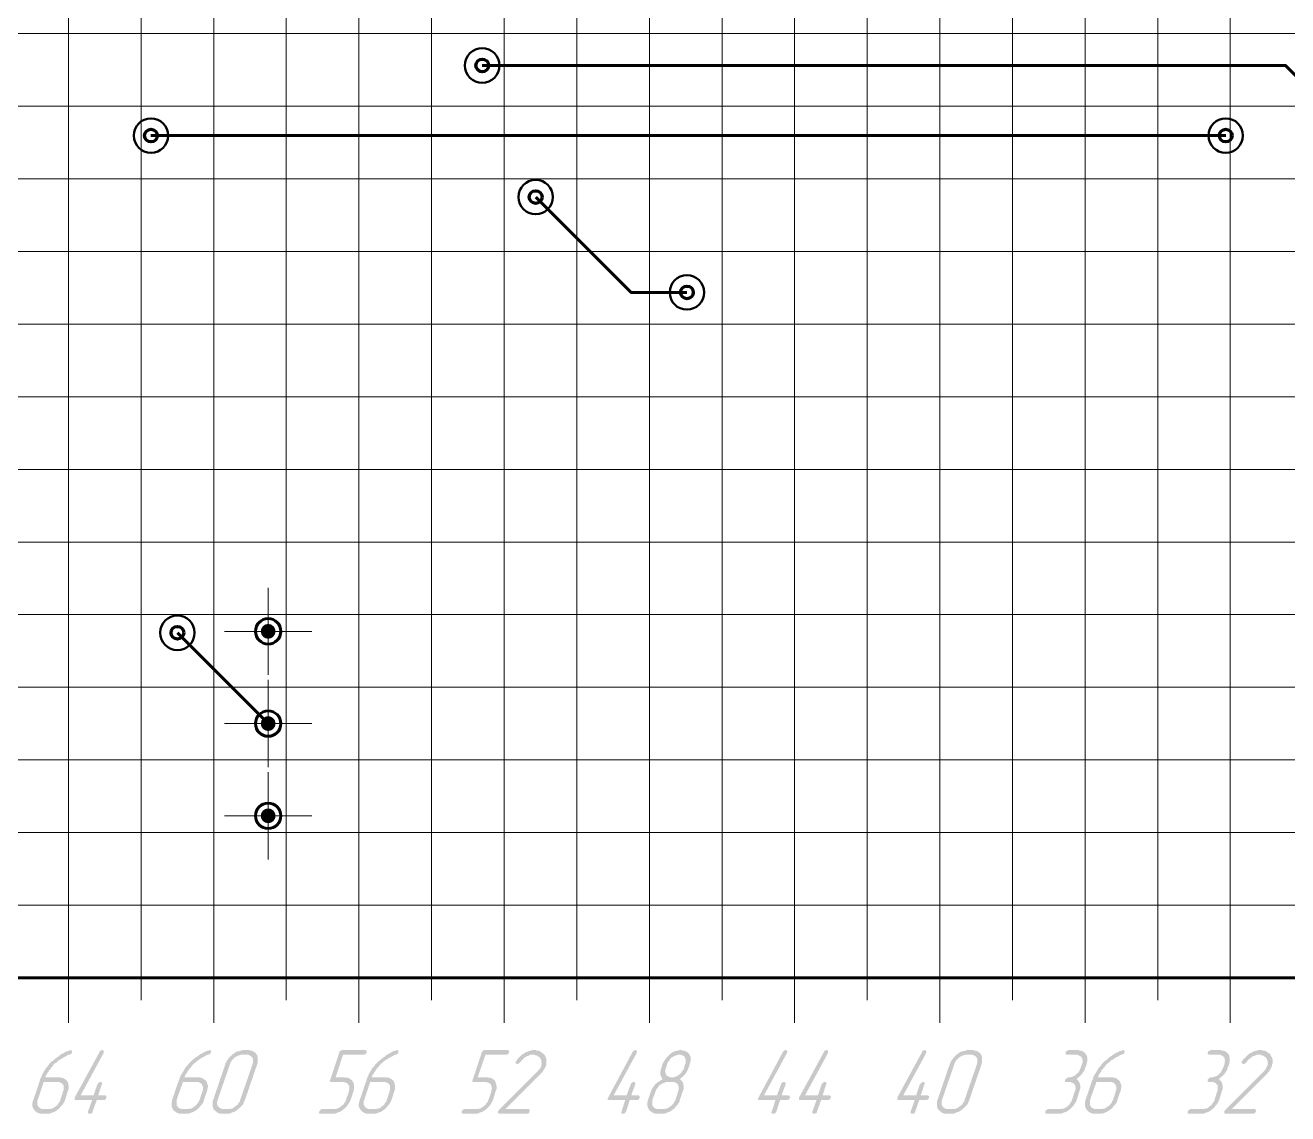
# Paper-space layout 'Layout1' of a CAD drawing. Extents: x -1 to 840, y -1 to 593.
# Drawn here: x 619 to 688.5, y 323.7 to 383.6 of the extents above; entities that cross this region are included whole.
import ezdxf

# ---------------------------------------------------------------- set-up
doc = ezdxf.new("R2010")
doc.units = 0
doc.header["$MEASUREMENT"] = 0
doc.layers.add('PDF _Геометрия', color=7, linetype='CONTINUOUS')
doc.layers.add('PDF _Сплошная заливка', color=7, linetype='CONTINUOUS')

psp = doc.layouts.get("Layout1")

# ---------------------------------------------------------------- hatches: boundary and pattern name
at = {"layer": 'PDF _Сплошная заливка', "transparency": 33554559}
for points in [[(632.369, 350.268), (632.369, 350.676), (632.213, 350.645), (632.081, 350.556), (631.992, 350.424), (631.961, 350.268)], [(632.369, 345.188), (632.369, 345.596), (632.213, 345.565), (632.081, 345.476), (631.992, 345.344), (631.961, 345.188)], [(632.369, 340.108), (632.369, 340.516), (632.213, 340.485), (632.081, 340.396), (631.992, 340.264), (631.961, 340.108)], [(623.258, 327.205), (623.284, 327.179), (623.309, 327.154), (623.309, 327.154), (623.309, 327.154), (623.309, 327.103), (623.309, 327.078), (623.309, 327.052), (622.039, 324.715), (622.75, 324.715), (622.953, 325.325), (622.979, 325.325), (622.979, 325.351), (623.004, 325.376), (623.03, 325.401), (623.03, 325.401), (623.055, 325.427), (623.106, 325.452), (623.131, 325.452), (623.131, 325.452), (623.157, 325.452), (623.182, 325.427), (623.207, 325.427), (623.207, 325.401), (623.233, 325.401), (623.233, 325.376), (623.207, 325.325), (623.004, 324.715), (623.385, 324.715), (623.411, 324.69), (623.436, 324.69), (623.461, 324.665), (623.461, 324.665), (623.461, 324.639), (623.461, 324.614), (623.461, 324.589), (623.461, 324.563), (623.436, 324.563), (623.436, 324.512), (623.411, 324.487), (623.385, 324.487), (623.36, 324.462), (623.334, 324.462), (623.284, 324.462), (622.928, 324.462), (622.699, 323.827), (622.699, 323.801), (622.699, 323.801), (622.674, 323.75), (622.649, 323.725), (622.623, 323.725), (622.598, 323.725), (622.572, 323.7), (622.521, 323.7), (622.521, 323.7), (622.521, 323.7), (622.496, 323.7), (622.471, 323.725), (622.445, 323.725), (622.445, 323.75), (622.445, 323.776), (622.445, 323.801), (622.445, 323.827), (622.674, 324.462), (621.785, 324.462), (621.759, 324.462), (621.734, 324.462), (621.708, 324.487), (621.708, 324.487), (621.708, 324.512), (621.708, 324.538), (621.708, 324.563), (621.708, 324.589), (623.08, 327.103), (623.08, 327.103), (623.08, 327.129), (623.106, 327.154), (623.131, 327.179), (623.233, 327.205), (623.233, 327.205)], [(637.739, 327.205), (637.764, 327.179), (637.79, 327.154), (637.79, 327.154), (637.79, 327.129), (637.79, 327.103), (637.79, 327.078), (637.79, 327.078), (637.79, 327.052), (637.764, 327.027), (637.739, 326.976), (637.713, 326.976), (637.688, 326.976), (637.663, 326.951), (637.637, 326.951), (636.494, 326.951), (636.088, 325.706), (636.596, 325.706), (636.621, 325.681), (636.672, 325.681), (636.748, 325.681), (636.824, 325.655), (636.901, 325.604), (636.977, 325.554), (637.028, 325.478), (637.028, 325.452), (637.053, 325.427), (637.078, 325.401), (637.078, 325.325), (637.104, 325.249), (637.104, 325.147), (637.104, 325.046), (637.078, 324.995), (637.078, 324.944), (636.901, 324.436), (636.901, 324.436), (636.901, 324.436), (636.901, 324.411), (636.875, 324.385), (636.85, 324.334), (636.799, 324.258), (636.748, 324.182), (636.697, 324.106), (636.596, 324.004), (636.494, 323.928), (636.494, 323.928), (636.494, 323.903), (636.469, 323.903), (636.443, 323.877), (636.418, 323.877), (636.392, 323.852), (636.316, 323.801), (636.215, 323.776), (636.113, 323.725), (636.011, 323.7), (635.91, 323.7), (635.249, 323.7), (635.224, 323.7), (635.198, 323.725), (635.198, 323.725), (635.173, 323.725), (635.173, 323.75), (635.173, 323.801), (635.198, 323.827), (635.198, 323.827), (635.198, 323.852), (635.224, 323.877), (635.249, 323.903), (635.249, 323.903), (635.275, 323.928), (635.325, 323.953), (635.351, 323.953), (636.011, 323.953), (636.062, 323.953), (636.113, 323.979), (636.164, 323.979), (636.24, 324.004), (636.316, 324.055), (636.392, 324.106), (636.392, 324.106), (636.418, 324.131), (636.443, 324.157), (636.494, 324.182), (636.545, 324.258), (636.57, 324.309), (636.621, 324.36), (636.647, 324.436), (636.824, 324.944), (636.824, 324.944), (636.824, 324.97), (636.824, 325.02), (636.85, 325.071), (636.85, 325.122), (636.85, 325.173), (636.824, 325.249), (636.799, 325.3), (636.773, 325.3), (636.773, 325.325), (636.748, 325.351), (636.723, 325.376), (636.672, 325.401), (636.621, 325.427), (636.57, 325.427), (636.494, 325.452), (635.834, 325.452), (635.834, 325.452), (635.808, 325.452), (635.783, 325.478), (635.783, 325.503), (635.757, 325.528), (635.783, 325.554), (636.291, 327.078), (636.291, 327.078), (636.291, 327.103), (636.316, 327.129), (636.316, 327.129), (636.342, 327.154), (636.392, 327.179), (636.418, 327.205), (636.469, 327.205), (637.713, 327.205)], [(645.589, 327.205), (645.614, 327.179), (645.64, 327.154), (645.64, 327.154), (645.64, 327.129), (645.64, 327.103), (645.64, 327.078), (645.64, 327.078), (645.614, 327.052), (645.614, 327.027), (645.589, 326.976), (645.564, 326.976), (645.538, 326.976), (645.513, 326.951), (645.462, 326.951), (644.344, 326.951), (643.912, 325.706), (644.446, 325.706), (644.471, 325.681), (644.522, 325.681), (644.598, 325.681), (644.674, 325.655), (644.751, 325.604), (644.827, 325.554), (644.878, 325.478), (644.878, 325.452), (644.903, 325.427), (644.903, 325.401), (644.928, 325.325), (644.954, 325.249), (644.954, 325.147), (644.954, 325.046), (644.928, 324.995), (644.903, 324.944), (644.751, 324.436), (644.751, 324.436), (644.751, 324.436), (644.725, 324.411), (644.725, 324.385), (644.7, 324.334), (644.649, 324.258), (644.598, 324.182), (644.547, 324.106), (644.446, 324.004), (644.344, 323.928), (644.344, 323.928), (644.344, 323.903), (644.319, 323.903), (644.293, 323.877), (644.268, 323.877), (644.243, 323.852), (644.166, 323.801), (644.065, 323.776), (643.963, 323.725), (643.861, 323.7), (643.734, 323.7), (643.099, 323.7), (643.074, 323.7), (643.049, 323.725), (643.023, 323.725), (643.023, 323.725), (643.023, 323.75), (643.023, 323.801), (643.023, 323.827), (643.023, 323.827), (643.049, 323.852), (643.074, 323.877), (643.099, 323.903), (643.099, 323.903), (643.125, 323.928), (643.15, 323.953), (643.201, 323.953), (643.861, 323.953), (643.912, 323.953), (643.963, 323.979), (644.014, 323.979), (644.09, 324.004), (644.166, 324.055), (644.243, 324.106), (644.243, 324.106), (644.268, 324.131), (644.293, 324.157), (644.344, 324.182), (644.37, 324.258), (644.42, 324.309), (644.471, 324.36), (644.497, 324.436), (644.674, 324.944), (644.674, 324.944), (644.674, 324.97), (644.674, 325.02), (644.7, 325.071), (644.7, 325.122), (644.674, 325.173), (644.674, 325.249), (644.649, 325.3), (644.624, 325.3), (644.624, 325.325), (644.598, 325.351), (644.573, 325.376), (644.522, 325.401), (644.471, 325.427), (644.42, 325.427), (644.344, 325.452), (643.684, 325.452), (643.658, 325.452), (643.658, 325.452), (643.633, 325.478), (643.607, 325.503), (643.607, 325.528), (643.633, 325.554), (644.141, 327.078), (644.141, 327.078), (644.141, 327.103), (644.166, 327.129), (644.166, 327.129), (644.192, 327.154), (644.217, 327.179), (644.268, 327.205), (644.319, 327.205), (645.564, 327.205)], [(647.088, 327.205), (647.113, 327.205), (647.139, 327.179), (647.215, 327.179), (647.317, 327.154), (647.393, 327.103), (647.494, 327.027), (647.545, 327.002), (647.571, 326.951), (647.571, 326.951), (647.596, 326.951), (647.596, 326.925), (647.621, 326.9), (647.647, 326.849), (647.672, 326.773), (647.698, 326.697), (647.698, 326.595), (647.698, 326.519), (647.698, 326.468), (647.698, 326.417), (647.672, 326.341), (647.672, 326.341), (647.672, 326.316), (647.647, 326.29), (647.647, 326.265), (647.621, 326.24), (647.596, 326.189), (647.545, 326.087), (647.545, 326.087), (647.52, 326.087), (647.52, 326.062), (647.494, 326.011), (647.469, 325.985), (647.418, 325.935), (647.367, 325.884), (647.317, 325.833), (645.436, 323.953), (646.707, 323.953), (646.732, 323.953), (646.758, 323.928), (646.783, 323.903), (646.783, 323.903), (646.783, 323.877), (646.783, 323.852), (646.783, 323.827), (646.783, 323.827), (646.758, 323.801), (646.758, 323.776), (646.732, 323.725), (646.707, 323.725), (646.681, 323.725), (646.656, 323.7), (646.605, 323.7), (645.106, 323.7), (645.106, 323.7), (645.055, 323.725), (645.055, 323.725), (645.03, 323.75), (645.03, 323.776), (645.03, 323.801), (645.03, 323.827), (645.055, 323.827), (645.055, 323.852), (645.081, 323.903), (647.164, 325.985), (647.24, 326.062), (647.317, 326.163), (647.317, 326.163), (647.317, 326.163), (647.342, 326.189), (647.342, 326.214), (647.393, 326.265), (647.418, 326.341), (647.418, 326.341), (647.418, 326.341), (647.418, 326.392), (647.418, 326.443), (647.444, 326.493), (647.418, 326.544), (647.418, 326.621), (647.393, 326.697), (647.367, 326.748), (647.342, 326.773), (647.342, 326.773), (647.342, 326.798), (647.317, 326.798), (647.317, 326.824), (647.24, 326.849), (647.189, 326.9), (647.164, 326.9), (647.164, 326.9), (647.139, 326.925), (647.113, 326.925), (647.088, 326.925), (647.037, 326.951), (646.935, 326.951), (646.91, 326.951), (646.885, 326.951), (646.834, 326.951), (646.783, 326.925), (646.732, 326.9), (646.656, 326.874), (646.58, 326.849), (646.58, 326.849), (646.554, 326.824), (646.529, 326.798), (646.478, 326.773), (646.427, 326.722), (646.376, 326.671), (646.3, 326.595), (646.249, 326.519), (646.224, 326.519), (646.224, 326.493), (646.199, 326.493), (646.173, 326.468), (646.173, 326.468), (646.148, 326.443), (646.122, 326.443), (646.097, 326.443), (646.097, 326.443), (646.072, 326.443), (646.046, 326.468), (646.021, 326.468), (646.021, 326.468), (645.995, 326.493), (645.995, 326.519), (646.021, 326.57), (646.046, 326.621), (646.046, 326.621), (646.046, 326.621), (646.046, 326.646), (646.072, 326.646), (646.122, 326.722), (646.173, 326.773), (646.249, 326.849), (646.326, 326.925), (646.427, 327.002), (646.529, 327.052), (646.529, 327.052), (646.529, 327.078), (646.554, 327.078), (646.605, 327.103), (646.681, 327.129), (646.758, 327.154), (646.834, 327.179), (646.935, 327.205), (647.012, 327.205), (647.062, 327.205)], [(652.626, 327.205), (652.651, 327.179), (652.677, 327.154), (652.677, 327.154), (652.677, 327.154), (652.702, 327.103), (652.677, 327.078), (652.677, 327.052), (651.407, 324.715), (652.118, 324.715), (652.347, 325.325), (652.347, 325.325), (652.347, 325.351), (652.372, 325.376), (652.397, 325.401), (652.423, 325.401), (652.448, 325.427), (652.474, 325.452), (652.499, 325.452), (652.524, 325.452), (652.524, 325.452), (652.55, 325.427), (652.575, 325.427), (652.601, 325.401), (652.601, 325.401), (652.601, 325.376), (652.601, 325.325), (652.372, 324.715), (652.778, 324.715), (652.778, 324.69), (652.804, 324.69), (652.829, 324.665), (652.829, 324.665), (652.829, 324.639), (652.855, 324.614), (652.829, 324.589), (652.829, 324.563), (652.829, 324.563), (652.804, 324.512), (652.778, 324.487), (652.778, 324.487), (652.753, 324.462), (652.702, 324.462), (652.677, 324.462), (652.296, 324.462), (652.093, 323.827), (652.067, 323.801), (652.067, 323.801), (652.042, 323.75), (652.016, 323.725), (652.016, 323.725), (651.991, 323.725), (651.966, 323.7), (651.915, 323.7), (651.915, 323.7), (651.889, 323.7), (651.864, 323.7), (651.839, 323.725), (651.839, 323.725), (651.839, 323.75), (651.813, 323.776), (651.839, 323.801), (651.839, 323.827), (652.042, 324.462), (651.153, 324.462), (651.127, 324.462), (651.102, 324.462), (651.076, 324.487), (651.076, 324.487), (651.076, 324.512), (651.076, 324.538), (651.076, 324.563), (651.102, 324.589), (652.448, 327.103), (652.448, 327.103), (652.474, 327.129), (652.499, 327.154), (652.524, 327.179), (652.601, 327.205)], [(660.908, 327.205), (660.933, 327.179), (660.959, 327.154), (660.959, 327.154), (660.959, 327.154), (660.984, 327.103), (660.959, 327.078), (660.959, 327.052), (659.689, 324.715), (660.4, 324.715), (660.629, 325.325), (660.629, 325.325), (660.629, 325.351), (660.654, 325.376), (660.679, 325.401), (660.705, 325.401), (660.705, 325.427), (660.756, 325.452), (660.781, 325.452), (660.806, 325.452), (660.806, 325.452), (660.832, 325.427), (660.857, 325.427), (660.857, 325.401), (660.883, 325.401), (660.883, 325.376), (660.883, 325.325), (660.654, 324.715), (661.035, 324.715), (661.06, 324.69), (661.086, 324.69), (661.111, 324.665), (661.111, 324.665), (661.111, 324.639), (661.137, 324.614), (661.111, 324.589), (661.111, 324.563), (661.111, 324.563), (661.086, 324.512), (661.06, 324.487), (661.035, 324.487), (661.035, 324.462), (660.984, 324.462), (660.959, 324.462), (660.578, 324.462), (660.375, 323.827), (660.349, 323.801), (660.349, 323.801), (660.324, 323.75), (660.298, 323.725), (660.273, 323.725), (660.273, 323.725), (660.222, 323.7), (660.197, 323.7), (660.197, 323.7), (660.171, 323.7), (660.146, 323.7), (660.12, 323.725), (660.12, 323.725), (660.095, 323.75), (660.095, 323.776), (660.095, 323.801), (660.12, 323.827), (660.324, 324.462), (659.435, 324.462), (659.409, 324.462), (659.384, 324.462), (659.358, 324.487), (659.358, 324.487), (659.358, 324.512), (659.358, 324.538), (659.358, 324.563), (659.384, 324.589), (660.73, 327.103), (660.73, 327.103), (660.756, 327.129), (660.781, 327.154), (660.806, 327.179), (660.883, 327.205), (660.883, 327.205)], [(663.169, 327.205), (663.194, 327.179), (663.22, 327.154), (663.22, 327.154), (663.22, 327.154), (663.22, 327.103), (663.22, 327.078), (663.22, 327.052), (661.95, 324.715), (662.661, 324.715), (662.864, 325.325), (662.89, 325.325), (662.89, 325.351), (662.915, 325.376), (662.94, 325.401), (662.94, 325.401), (662.966, 325.427), (663.017, 325.452), (663.042, 325.452), (663.042, 325.452), (663.067, 325.452), (663.093, 325.427), (663.118, 325.427), (663.118, 325.401), (663.144, 325.401), (663.144, 325.376), (663.118, 325.325), (662.915, 324.715), (663.296, 324.715), (663.321, 324.69), (663.347, 324.69), (663.372, 324.665), (663.372, 324.665), (663.372, 324.639), (663.372, 324.614), (663.372, 324.589), (663.372, 324.563), (663.347, 324.563), (663.347, 324.512), (663.321, 324.487), (663.296, 324.487), (663.271, 324.462), (663.245, 324.462), (663.194, 324.462), (662.839, 324.462), (662.61, 323.827), (662.61, 323.801), (662.61, 323.801), (662.585, 323.75), (662.559, 323.725), (662.534, 323.725), (662.509, 323.725), (662.483, 323.7), (662.432, 323.7), (662.432, 323.7), (662.432, 323.7), (662.407, 323.7), (662.381, 323.725), (662.356, 323.725), (662.356, 323.75), (662.356, 323.776), (662.356, 323.801), (662.356, 323.827), (662.585, 324.462), (661.696, 324.462), (661.67, 324.462), (661.645, 324.462), (661.619, 324.487), (661.619, 324.487), (661.619, 324.512), (661.619, 324.538), (661.619, 324.563), (661.619, 324.589), (662.991, 327.103), (662.991, 327.103), (662.991, 327.129), (663.017, 327.154), (663.042, 327.179), (663.144, 327.205), (663.144, 327.205)], [(668.58, 327.205), (668.606, 327.179), (668.631, 327.154), (668.631, 327.154), (668.631, 327.154), (668.631, 327.103), (668.631, 327.078), (668.631, 327.052), (667.361, 324.715), (668.072, 324.715), (668.275, 325.325), (668.301, 325.325), (668.301, 325.351), (668.326, 325.376), (668.352, 325.401), (668.352, 325.401), (668.377, 325.427), (668.428, 325.452), (668.453, 325.452), (668.453, 325.452), (668.479, 325.452), (668.504, 325.427), (668.529, 325.427), (668.529, 325.401), (668.555, 325.401), (668.555, 325.376), (668.529, 325.325), (668.326, 324.715), (668.707, 324.715), (668.733, 324.69), (668.758, 324.69), (668.783, 324.665), (668.783, 324.665), (668.783, 324.639), (668.783, 324.614), (668.783, 324.589), (668.783, 324.563), (668.758, 324.563), (668.758, 324.512), (668.733, 324.487), (668.707, 324.487), (668.682, 324.462), (668.656, 324.462), (668.606, 324.462), (668.25, 324.462), (668.021, 323.827), (668.021, 323.801), (668.021, 323.801), (667.996, 323.75), (667.97, 323.725), (667.945, 323.725), (667.92, 323.725), (667.894, 323.7), (667.869, 323.7), (667.843, 323.7), (667.843, 323.7), (667.818, 323.7), (667.793, 323.725), (667.767, 323.725), (667.767, 323.75), (667.767, 323.776), (667.767, 323.801), (667.767, 323.827), (667.996, 324.462), (667.107, 324.462), (667.081, 324.462), (667.056, 324.462), (667.031, 324.487), (667.031, 324.487), (667.031, 324.512), (667.031, 324.538), (667.031, 324.563), (667.031, 324.589), (668.402, 327.103), (668.402, 327.103), (668.402, 327.129), (668.428, 327.154), (668.453, 327.179), (668.555, 327.205), (668.555, 327.205)], [(677.015, 327.205), (677.065, 327.179), (677.142, 327.179), (677.218, 327.154), (677.294, 327.103), (677.37, 327.052), (677.421, 326.976), (677.421, 326.976), (677.446, 326.951), (677.472, 326.9), (677.497, 326.824), (677.497, 326.748), (677.497, 326.671), (677.497, 326.57), (677.472, 326.493), (677.472, 326.443), (677.37, 326.189), (677.345, 326.112), (677.345, 326.062), (677.294, 326.011), (677.294, 326.011), (677.294, 326.011), (677.269, 325.985), (677.243, 325.935), (677.192, 325.884), (677.192, 325.859), (677.167, 325.859), (677.142, 325.833), (677.116, 325.782), (677.065, 325.757), (677.015, 325.706), (676.964, 325.655), (676.888, 325.604), (676.913, 325.604), (676.913, 325.604), (676.938, 325.579), (676.964, 325.554), (677.015, 325.503), (677.04, 325.452), (677.065, 325.401), (677.091, 325.351), (677.091, 325.325), (677.091, 325.3), (677.116, 325.274), (677.116, 325.223), (677.116, 325.173), (677.116, 325.097), (677.091, 325.02), (677.065, 324.944), (676.913, 324.436), (676.913, 324.436), (676.913, 324.436), (676.888, 324.411), (676.888, 324.385), (676.862, 324.334), (676.811, 324.258), (676.761, 324.182), (676.71, 324.106), (676.608, 324.004), (676.507, 323.928), (676.507, 323.928), (676.507, 323.903), (676.481, 323.903), (676.456, 323.877), (676.43, 323.877), (676.405, 323.852), (676.329, 323.801), (676.227, 323.776), (676.125, 323.725), (676.024, 323.7), (675.897, 323.7), (675.262, 323.7), (675.236, 323.7), (675.211, 323.725), (675.185, 323.725), (675.185, 323.725), (675.185, 323.75), (675.185, 323.801), (675.185, 323.827), (675.185, 323.827), (675.211, 323.852), (675.211, 323.877), (675.236, 323.903), (675.262, 323.903), (675.287, 323.928), (675.312, 323.953), (675.363, 323.953), (676.024, 323.953), (676.075, 323.953), (676.125, 323.979), (676.176, 323.979), (676.252, 324.004), (676.329, 324.055), (676.405, 324.106), (676.405, 324.106), (676.43, 324.131), (676.456, 324.157), (676.507, 324.182), (676.532, 324.258), (676.583, 324.309), (676.633, 324.385), (676.659, 324.462), (676.811, 324.944), (676.837, 324.97), (676.837, 324.995), (676.837, 325.02), (676.862, 325.071), (676.862, 325.122), (676.837, 325.198), (676.837, 325.249), (676.811, 325.3), (676.786, 325.3), (676.786, 325.325), (676.761, 325.351), (676.735, 325.376), (676.684, 325.401), (676.633, 325.427), (676.557, 325.452), (676.481, 325.452), (676.354, 325.452), (676.329, 325.452), (676.303, 325.452), (676.278, 325.478), (676.278, 325.478), (676.278, 325.503), (676.278, 325.528), (676.278, 325.579), (676.278, 325.579), (676.303, 325.604), (676.329, 325.604), (676.354, 325.655), (676.354, 325.655), (676.38, 325.681), (676.405, 325.681), (676.456, 325.706), (676.481, 325.706), (676.532, 325.706), (676.583, 325.706), (676.633, 325.732), (676.71, 325.757), (676.786, 325.782), (676.862, 325.833), (676.862, 325.859), (676.888, 325.859), (676.913, 325.909), (676.964, 325.935), (677.015, 325.985), (677.065, 326.062), (677.091, 326.138), (677.116, 326.189), (677.218, 326.443), (677.218, 326.468), (677.218, 326.493), (677.218, 326.519), (677.243, 326.57), (677.243, 326.621), (677.218, 326.697), (677.218, 326.748), (677.192, 326.798), (677.192, 326.798), (677.167, 326.824), (677.142, 326.849), (677.116, 326.874), (677.065, 326.9), (677.015, 326.925), (676.964, 326.951), (676.888, 326.951), (676.38, 326.951), (676.354, 326.951), (676.329, 326.976), (676.303, 326.976), (676.303, 326.976), (676.303, 327.002), (676.303, 327.027), (676.303, 327.078), (676.303, 327.078), (676.303, 327.103), (676.329, 327.129), (676.354, 327.154), (676.38, 327.154), (676.38, 327.179), (676.43, 327.179), (676.456, 327.205), (676.989, 327.205)], [(684.865, 327.205), (684.915, 327.179), (684.992, 327.179), (685.068, 327.154), (685.144, 327.103), (685.22, 327.052), (685.271, 326.976), (685.271, 326.976), (685.297, 326.951), (685.322, 326.9), (685.322, 326.824), (685.347, 326.748), (685.347, 326.671), (685.347, 326.57), (685.322, 326.493), (685.322, 326.443), (685.22, 326.189), (685.195, 326.112), (685.17, 326.062), (685.144, 326.011), (685.144, 326.011), (685.144, 326.011), (685.119, 325.985), (685.093, 325.935), (685.043, 325.884), (685.043, 325.859), (685.017, 325.859), (684.992, 325.833), (684.966, 325.782), (684.915, 325.757), (684.865, 325.706), (684.814, 325.655), (684.738, 325.604), (684.738, 325.604), (684.763, 325.604), (684.788, 325.579), (684.814, 325.554), (684.865, 325.503), (684.89, 325.452), (684.915, 325.401), (684.941, 325.351), (684.941, 325.325), (684.941, 325.3), (684.966, 325.274), (684.966, 325.223), (684.966, 325.173), (684.966, 325.097), (684.941, 325.02), (684.915, 324.944), (684.763, 324.436), (684.763, 324.436), (684.738, 324.436), (684.738, 324.411), (684.738, 324.385), (684.712, 324.334), (684.661, 324.258), (684.611, 324.182), (684.534, 324.106), (684.458, 324.004), (684.357, 323.928), (684.357, 323.928), (684.357, 323.903), (684.331, 323.903), (684.306, 323.877), (684.28, 323.877), (684.255, 323.852), (684.179, 323.801), (684.077, 323.776), (683.975, 323.725), (683.874, 323.7), (683.747, 323.7), (683.112, 323.7), (683.086, 323.7), (683.061, 323.725), (683.036, 323.725), (683.036, 323.725), (683.036, 323.75), (683.036, 323.801), (683.036, 323.827), (683.036, 323.827), (683.061, 323.852), (683.061, 323.877), (683.086, 323.903), (683.112, 323.903), (683.137, 323.928), (683.163, 323.953), (683.213, 323.953), (683.874, 323.953), (683.925, 323.953), (683.975, 323.979), (684.026, 323.979), (684.103, 324.004), (684.179, 324.055), (684.23, 324.106), (684.255, 324.106), (684.28, 324.131), (684.306, 324.157), (684.357, 324.182), (684.382, 324.258), (684.433, 324.309), (684.484, 324.385), (684.509, 324.462), (684.661, 324.944), (684.687, 324.97), (684.687, 324.995), (684.687, 325.02), (684.687, 325.071), (684.687, 325.122), (684.687, 325.198), (684.687, 325.249), (684.661, 325.3), (684.636, 325.3), (684.636, 325.325), (684.611, 325.351), (684.585, 325.376), (684.534, 325.401), (684.484, 325.427), (684.407, 325.452), (684.331, 325.452), (684.204, 325.452), (684.179, 325.452), (684.153, 325.452), (684.128, 325.478), (684.128, 325.478), (684.128, 325.503), (684.128, 325.528), (684.128, 325.579), (684.128, 325.579), (684.153, 325.604), (684.179, 325.604), (684.204, 325.655), (684.204, 325.655), (684.23, 325.681), (684.255, 325.681), (684.306, 325.706), (684.331, 325.706), (684.382, 325.706), (684.433, 325.706), (684.484, 325.732), (684.56, 325.757), (684.636, 325.782), (684.712, 325.833), (684.712, 325.859), (684.738, 325.859), (684.763, 325.909), (684.814, 325.935), (684.865, 325.985), (684.89, 326.062), (684.941, 326.138), (684.966, 326.189), (685.068, 326.443), (685.068, 326.468), (685.068, 326.493), (685.068, 326.519), (685.068, 326.57), (685.093, 326.621), (685.068, 326.697), (685.068, 326.748), (685.043, 326.798), (685.017, 326.798), (685.017, 326.824), (684.992, 326.849), (684.966, 326.874), (684.915, 326.9), (684.865, 326.925), (684.814, 326.951), (684.738, 326.951), (684.23, 326.951), (684.204, 326.951), (684.179, 326.976), (684.153, 326.976), (684.153, 326.976), (684.128, 327.002), (684.128, 327.027), (684.153, 327.078), (684.153, 327.078), (684.153, 327.103), (684.179, 327.129), (684.204, 327.154), (684.204, 327.154), (684.23, 327.179), (684.28, 327.179), (684.306, 327.205), (684.839, 327.205)], [(687.075, 327.205), (687.126, 327.205), (687.151, 327.179), (687.227, 327.179), (687.329, 327.154), (687.405, 327.103), (687.507, 327.027), (687.558, 327.002), (687.583, 326.951), (687.583, 326.951), (687.583, 326.951), (687.608, 326.925), (687.608, 326.9), (687.634, 326.849), (687.685, 326.773), (687.71, 326.697), (687.71, 326.595), (687.71, 326.519), (687.71, 326.468), (687.685, 326.417), (687.685, 326.341), (687.685, 326.341), (687.659, 326.316), (687.659, 326.29), (687.634, 326.265), (687.634, 326.24), (687.608, 326.189), (687.558, 326.087), (687.558, 326.087), (687.532, 326.087), (687.532, 326.062), (687.507, 326.011), (687.456, 325.985), (687.43, 325.935), (687.38, 325.884), (687.329, 325.833), (685.449, 323.953), (686.719, 323.953), (686.745, 323.953), (686.77, 323.928), (686.77, 323.903), (686.795, 323.903), (686.795, 323.877), (686.795, 323.852), (686.795, 323.827), (686.795, 323.827), (686.77, 323.801), (686.77, 323.776), (686.719, 323.725), (686.719, 323.725), (686.694, 323.725), (686.668, 323.7), (686.618, 323.7), (685.119, 323.7), (685.093, 323.7), (685.068, 323.725), (685.043, 323.725), (685.043, 323.75), (685.043, 323.776), (685.043, 323.801), (685.043, 323.827), (685.043, 323.827), (685.068, 323.852), (685.093, 323.903), (687.177, 325.985), (687.253, 326.062), (687.329, 326.163), (687.329, 326.163), (687.329, 326.163), (687.354, 326.189), (687.354, 326.214), (687.38, 326.265), (687.405, 326.341), (687.405, 326.341), (687.43, 326.341), (687.43, 326.392), (687.43, 326.443), (687.456, 326.493), (687.43, 326.544), (687.43, 326.621), (687.405, 326.697), (687.38, 326.748), (687.354, 326.773), (687.354, 326.773), (687.354, 326.798), (687.329, 326.798), (687.304, 326.824), (687.253, 326.849), (687.177, 326.9), (687.177, 326.9), (687.177, 326.9), (687.151, 326.925), (687.126, 326.925), (687.075, 326.925), (687.049, 326.951), (686.948, 326.951), (686.922, 326.951), (686.897, 326.951), (686.846, 326.951), (686.795, 326.925), (686.719, 326.9), (686.668, 326.874), (686.592, 326.849), (686.592, 326.849), (686.567, 326.824), (686.541, 326.798), (686.491, 326.773), (686.44, 326.722), (686.364, 326.671), (686.313, 326.595), (686.237, 326.519), (686.237, 326.519), (686.237, 326.493), (686.211, 326.493), (686.186, 326.468), (686.186, 326.468), (686.16, 326.443), (686.135, 326.443), (686.109, 326.443), (686.109, 326.443), (686.084, 326.443), (686.059, 326.468), (686.033, 326.468), (686.008, 326.468), (686.008, 326.493), (686.008, 326.519), (686.008, 326.57), (686.033, 326.621), (686.033, 326.621), (686.059, 326.621), (686.059, 326.646), (686.084, 326.646), (686.109, 326.722), (686.186, 326.773), (686.262, 326.849), (686.338, 326.925), (686.414, 327.002), (686.516, 327.052), (686.541, 327.052), (686.541, 327.078), (686.567, 327.078), (686.618, 327.103), (686.668, 327.129), (686.745, 327.154), (686.846, 327.179), (686.922, 327.205), (687.024, 327.205)]]:
    psp.add_hatch(color=256, dxfattribs=at).paths.add_polyline_path(points)
at = {"layer": 'PDF _Сплошная заливка', "true_color": 0xffffff, "transparency": 33554559}
for points in [[(632.777, 350.268), (632.746, 350.424), (632.657, 350.556), (632.525, 350.645), (632.369, 350.676), (632.369, 350.268)], [(631.961, 350.268), (631.992, 350.112), (632.081, 349.979), (632.213, 349.891), (632.369, 349.86), (632.369, 350.268)], [(632.369, 349.86), (632.525, 349.891), (632.657, 349.979), (632.746, 350.112), (632.777, 350.268), (632.369, 350.268)], [(631.961, 345.188), (631.992, 345.032), (632.081, 344.899), (632.213, 344.811), (632.369, 344.78), (632.369, 345.188)], [(632.777, 345.188), (632.746, 345.344), (632.657, 345.476), (632.525, 345.565), (632.369, 345.596), (632.369, 345.188)], [(632.369, 344.78), (632.525, 344.811), (632.657, 344.899), (632.746, 345.032), (632.777, 345.188), (632.369, 345.188)], [(632.777, 340.108), (632.746, 340.264), (632.657, 340.396), (632.525, 340.485), (632.369, 340.516), (632.369, 340.108)], [(631.961, 340.108), (631.992, 339.952), (632.081, 339.819), (632.213, 339.731), (632.369, 339.7), (632.369, 340.108)], [(632.369, 339.7), (632.525, 339.731), (632.657, 339.819), (632.746, 339.952), (632.777, 340.108), (632.369, 340.108)]]:
    psp.add_hatch(color=7, dxfattribs=at).paths.add_polyline_path(points)
at = {"layer": 'PDF _Сплошная заливка', "transparency": 33554559}
h = psp.add_hatch(color=256, dxfattribs=at)
h.paths.add_polyline_path([(620.743, 325.452), (620.006, 325.452), (619.676, 324.462), (619.676, 324.436), (619.651, 324.411), (619.651, 324.385), (619.651, 324.334), (619.651, 324.284), (619.651, 324.208), (619.676, 324.157), (619.702, 324.106), (619.702, 324.106), (619.727, 324.081), (619.752, 324.055), (619.778, 324.03), (619.803, 324.004), (619.854, 323.979), (619.93, 323.953), (620.006, 323.953), (620.286, 323.953), (620.337, 323.953), (620.387, 323.979), (620.438, 323.979), (620.515, 324.004), (620.591, 324.055), (620.642, 324.106), (620.667, 324.106), (620.692, 324.131), (620.718, 324.157), (620.769, 324.182), (620.794, 324.258), (620.845, 324.309), (620.896, 324.385), (620.921, 324.462), (621.073, 324.944), (621.099, 324.97), (621.099, 324.995), (621.099, 325.02), (621.099, 325.071), (621.099, 325.122), (621.099, 325.198), (621.099, 325.249), (621.073, 325.3), (621.048, 325.3), (621.048, 325.325), (621.023, 325.351), (620.997, 325.376), (620.946, 325.401), (620.896, 325.427), (620.819, 325.452)], flags=0)
h.paths.add_polyline_path([(621.505, 327.205), (621.531, 327.179), (621.556, 327.154), (621.556, 327.154), (621.556, 327.129), (621.556, 327.103), (621.556, 327.078), (621.556, 327.078), (621.556, 327.052), (621.531, 327.027), (621.531, 327.002), (621.505, 327.002), (621.505, 327.002), (621.48, 326.976), (621.429, 326.951), (621.378, 326.951), (621.327, 326.925), (621.2, 326.849), (621.2, 326.849), (621.175, 326.849), (621.15, 326.824), (621.124, 326.824), (621.099, 326.798), (621.048, 326.773), (620.972, 326.722), (620.946, 326.722), (620.921, 326.697), (620.896, 326.671), (620.845, 326.646), (620.769, 326.595), (620.718, 326.519), (620.616, 326.468), (620.54, 326.392), (620.54, 326.367), (620.515, 326.367), (620.489, 326.316), (620.464, 326.29), (620.413, 326.24), (620.387, 326.163), (620.311, 326.112), (620.286, 326.036), (620.26, 326.036), (620.26, 326.011), (620.235, 325.985), (620.21, 325.935), (620.184, 325.884), (620.133, 325.833), (620.108, 325.757), (620.083, 325.706), (620.87, 325.706), (620.896, 325.706), (620.946, 325.681), (621.023, 325.681), (621.099, 325.655), (621.175, 325.604), (621.251, 325.554), (621.302, 325.478), (621.302, 325.478), (621.327, 325.452), (621.353, 325.401), (621.353, 325.325), (621.378, 325.249), (621.378, 325.173), (621.378, 325.071), (621.353, 324.995), (621.327, 324.944), (621.175, 324.436), (621.175, 324.436), (621.175, 324.436), (621.15, 324.411), (621.15, 324.385), (621.124, 324.334), (621.073, 324.258), (621.023, 324.182), (620.946, 324.106), (620.87, 324.004), (620.769, 323.928), (620.769, 323.928), (620.769, 323.903), (620.743, 323.903), (620.718, 323.877), (620.692, 323.877), (620.667, 323.852), (620.591, 323.801), (620.489, 323.776), (620.387, 323.725), (620.286, 323.7), (620.159, 323.7), (619.879, 323.7), (619.854, 323.7), (619.803, 323.7), (619.752, 323.725), (619.676, 323.75), (619.6, 323.801), (619.524, 323.852), (619.473, 323.928), (619.473, 323.928), (619.447, 323.953), (619.422, 324.004), (619.397, 324.055), (619.371, 324.131), (619.371, 324.233), (619.397, 324.334), (619.397, 324.385), (619.422, 324.436), (619.803, 325.554), (619.803, 325.554), (619.803, 325.579), (619.803, 325.604), (619.829, 325.655), (619.854, 325.706), (619.879, 325.757), (619.905, 325.808), (619.93, 325.884), (620.006, 326.011), (620.108, 326.189), (620.184, 326.265), (620.235, 326.341), (620.311, 326.443), (620.387, 326.519), (620.387, 326.519), (620.413, 326.544), (620.438, 326.57), (620.464, 326.595), (620.515, 326.621), (620.565, 326.671), (620.616, 326.722), (620.692, 326.773), (620.769, 326.824), (620.845, 326.874), (620.921, 326.951), (621.023, 327.002), (621.2, 327.103), (621.327, 327.154), (621.429, 327.179), (621.48, 327.205)], flags=0)
h = psp.add_hatch(color=256, dxfattribs=at)
h.paths.add_polyline_path([(628.415, 325.452), (627.679, 325.452), (627.323, 324.462), (627.323, 324.436), (627.323, 324.411), (627.323, 324.385), (627.323, 324.334), (627.323, 324.284), (627.323, 324.208), (627.323, 324.157), (627.374, 324.106), (627.374, 324.106), (627.374, 324.081), (627.399, 324.055), (627.425, 324.03), (627.475, 324.004), (627.526, 323.979), (627.602, 323.953), (627.653, 323.953), (627.958, 323.953), (627.984, 323.953), (628.034, 323.979), (628.11, 323.979), (628.161, 324.004), (628.238, 324.055), (628.314, 324.106), (628.339, 324.106), (628.339, 324.131), (628.39, 324.157), (628.415, 324.182), (628.466, 324.258), (628.517, 324.309), (628.542, 324.385), (628.593, 324.462), (628.746, 324.944), (628.746, 324.97), (628.771, 324.995), (628.771, 325.02), (628.771, 325.071), (628.771, 325.122), (628.771, 325.198), (628.746, 325.249), (628.72, 325.3), (628.72, 325.3), (628.72, 325.325), (628.695, 325.351), (628.644, 325.376), (628.619, 325.401), (628.568, 325.427), (628.492, 325.452)], flags=0)
h.paths.add_polyline_path([(629.178, 327.205), (629.203, 327.179), (629.228, 327.154), (629.228, 327.154), (629.228, 327.129), (629.228, 327.103), (629.228, 327.078), (629.228, 327.078), (629.203, 327.052), (629.203, 327.027), (629.178, 327.002), (629.178, 327.002), (629.152, 327.002), (629.127, 326.976), (629.101, 326.951), (629.05, 326.951), (628.974, 326.925), (628.847, 326.849), (628.847, 326.849), (628.847, 326.849), (628.822, 326.824), (628.796, 326.824), (628.746, 326.798), (628.72, 326.773), (628.619, 326.722), (628.619, 326.722), (628.593, 326.697), (628.568, 326.671), (628.492, 326.646), (628.441, 326.595), (628.365, 326.519), (628.288, 326.468), (628.212, 326.392), (628.212, 326.367), (628.187, 326.367), (628.161, 326.316), (628.136, 326.29), (628.085, 326.24), (628.034, 326.163), (627.984, 326.112), (627.933, 326.036), (627.933, 326.036), (627.907, 326.011), (627.907, 325.985), (627.882, 325.935), (627.831, 325.884), (627.806, 325.833), (627.78, 325.757), (627.755, 325.706), (628.542, 325.706), (628.568, 325.706), (628.619, 325.681), (628.669, 325.681), (628.771, 325.655), (628.822, 325.604), (628.898, 325.554), (628.974, 325.478), (628.974, 325.478), (628.974, 325.452), (629, 325.401), (629.025, 325.325), (629.05, 325.249), (629.05, 325.173), (629.025, 325.071), (629.025, 324.995), (629, 324.944), (628.822, 324.436), (628.822, 324.436), (628.822, 324.436), (628.822, 324.411), (628.822, 324.385), (628.796, 324.334), (628.746, 324.258), (628.695, 324.182), (628.619, 324.106), (628.542, 324.004), (628.441, 323.928), (628.441, 323.928), (628.415, 323.903), (628.415, 323.903), (628.39, 323.877), (628.365, 323.877), (628.314, 323.852), (628.263, 323.801), (628.161, 323.776), (628.06, 323.725), (627.933, 323.7), (627.831, 323.7), (627.552, 323.7), (627.526, 323.7), (627.475, 323.7), (627.425, 323.725), (627.348, 323.75), (627.272, 323.801), (627.196, 323.852), (627.12, 323.928), (627.12, 323.928), (627.12, 323.953), (627.094, 324.004), (627.069, 324.055), (627.044, 324.131), (627.044, 324.233), (627.044, 324.334), (627.069, 324.385), (627.069, 324.436), (627.45, 325.554), (627.45, 325.554), (627.475, 325.579), (627.475, 325.604), (627.501, 325.655), (627.501, 325.706), (627.526, 325.757), (627.552, 325.808), (627.602, 325.884), (627.679, 326.011), (627.78, 326.189), (627.831, 326.265), (627.907, 326.341), (627.984, 326.443), (628.06, 326.519), (628.06, 326.519), (628.06, 326.544), (628.11, 326.57), (628.136, 326.595), (628.161, 326.621), (628.212, 326.671), (628.288, 326.722), (628.339, 326.773), (628.415, 326.824), (628.492, 326.874), (628.593, 326.951), (628.669, 327.002), (628.873, 327.103), (628.974, 327.154), (629.101, 327.179), (629.152, 327.205), (629.152, 327.205)], flags=0)
h = psp.add_hatch(color=256, dxfattribs=at)
h.paths.add_polyline_path([(631.184, 326.951), (630.905, 326.951), (630.854, 326.951), (630.803, 326.925), (630.753, 326.925), (630.676, 326.874), (630.6, 326.849), (630.524, 326.798), (630.524, 326.798), (630.499, 326.773), (630.473, 326.748), (630.422, 326.697), (630.372, 326.646), (630.346, 326.595), (630.295, 326.519), (630.27, 326.443), (629.584, 324.462), (629.584, 324.436), (629.584, 324.411), (629.559, 324.385), (629.559, 324.334), (629.559, 324.284), (629.559, 324.208), (629.584, 324.157), (629.609, 324.106), (629.609, 324.106), (629.635, 324.081), (629.66, 324.055), (629.686, 324.03), (629.736, 324.004), (629.787, 323.979), (629.838, 323.953), (629.914, 323.953), (630.194, 323.953), (630.244, 323.953), (630.295, 323.979), (630.346, 323.979), (630.422, 324.004), (630.499, 324.055), (630.549, 324.106), (630.575, 324.106), (630.6, 324.131), (630.626, 324.157), (630.676, 324.182), (630.702, 324.233), (630.753, 324.309), (630.803, 324.36), (630.829, 324.462), (631.515, 326.443), (631.515, 326.468), (631.515, 326.493), (631.54, 326.519), (631.54, 326.57), (631.54, 326.621), (631.54, 326.671), (631.515, 326.748), (631.489, 326.798), (631.489, 326.798), (631.464, 326.824), (631.439, 326.849), (631.413, 326.874), (631.362, 326.9), (631.312, 326.925), (631.261, 326.951)], flags=0)
h.paths.add_polyline_path([(631.312, 327.205), (631.388, 327.179), (631.439, 327.179), (631.515, 327.154), (631.591, 327.103), (631.667, 327.052), (631.718, 326.976), (631.718, 326.976), (631.743, 326.951), (631.769, 326.9), (631.794, 326.824), (631.794, 326.748), (631.794, 326.671), (631.794, 326.57), (631.794, 326.519), (631.769, 326.443), (631.083, 324.436), (631.083, 324.436), (631.083, 324.436), (631.083, 324.411), (631.057, 324.385), (631.032, 324.334), (631.007, 324.258), (630.956, 324.182), (630.88, 324.106), (630.778, 324.004), (630.676, 323.928), (630.676, 323.928), (630.676, 323.903), (630.651, 323.903), (630.626, 323.877), (630.6, 323.877), (630.575, 323.852), (630.499, 323.801), (630.397, 323.776), (630.295, 323.725), (630.194, 323.7), (630.067, 323.7), (629.787, 323.7), (629.787, 323.7), (629.736, 323.7), (629.66, 323.725), (629.584, 323.75), (629.533, 323.801), (629.457, 323.852), (629.381, 323.928), (629.381, 323.928), (629.355, 323.953), (629.355, 324.004), (629.33, 324.055), (629.305, 324.131), (629.305, 324.233), (629.305, 324.334), (629.305, 324.385), (629.33, 324.436), (630.016, 326.443), (630.016, 326.468), (630.016, 326.468), (630.016, 326.493), (630.041, 326.493), (630.067, 326.544), (630.092, 326.621), (630.168, 326.697), (630.219, 326.798), (630.321, 326.874), (630.397, 326.976), (630.422, 326.976), (630.422, 326.976), (630.448, 327.002), (630.473, 327.002), (630.499, 327.027), (630.524, 327.052), (630.6, 327.103), (630.676, 327.129), (630.803, 327.154), (630.905, 327.179), (630.956, 327.205)], flags=0)
h = psp.add_hatch(color=256, dxfattribs=at)
h.paths.add_polyline_path([(638.73, 325.452), (637.993, 325.452), (637.663, 324.462), (637.663, 324.436), (637.637, 324.411), (637.637, 324.385), (637.637, 324.334), (637.637, 324.284), (637.637, 324.208), (637.663, 324.157), (637.688, 324.106), (637.688, 324.106), (637.713, 324.081), (637.713, 324.055), (637.764, 324.03), (637.79, 324.004), (637.841, 323.979), (637.917, 323.953), (637.993, 323.953), (638.272, 323.953), (638.323, 323.953), (638.374, 323.979), (638.425, 323.979), (638.501, 324.004), (638.577, 324.055), (638.628, 324.106), (638.653, 324.106), (638.679, 324.131), (638.704, 324.157), (638.755, 324.182), (638.781, 324.258), (638.831, 324.309), (638.882, 324.385), (638.907, 324.462), (639.06, 324.944), (639.085, 324.97), (639.085, 324.995), (639.085, 325.02), (639.085, 325.071), (639.085, 325.122), (639.085, 325.198), (639.085, 325.249), (639.06, 325.3), (639.035, 325.3), (639.035, 325.325), (639.009, 325.351), (638.984, 325.376), (638.933, 325.401), (638.882, 325.427), (638.806, 325.452)], flags=0)
h.paths.add_polyline_path([(639.492, 327.205), (639.517, 327.179), (639.543, 327.154), (639.543, 327.154), (639.543, 327.129), (639.543, 327.103), (639.543, 327.078), (639.543, 327.078), (639.543, 327.052), (639.517, 327.027), (639.517, 327.002), (639.492, 327.002), (639.492, 327.002), (639.466, 326.976), (639.416, 326.951), (639.365, 326.951), (639.314, 326.925), (639.187, 326.849), (639.187, 326.849), (639.162, 326.849), (639.136, 326.824), (639.111, 326.824), (639.085, 326.798), (639.035, 326.773), (638.958, 326.722), (638.933, 326.722), (638.907, 326.697), (638.882, 326.671), (638.831, 326.646), (638.755, 326.595), (638.679, 326.519), (638.603, 326.468), (638.526, 326.392), (638.526, 326.367), (638.501, 326.367), (638.476, 326.316), (638.45, 326.29), (638.399, 326.24), (638.349, 326.163), (638.298, 326.112), (638.272, 326.036), (638.247, 326.036), (638.247, 326.011), (638.222, 325.985), (638.196, 325.935), (638.171, 325.884), (638.12, 325.833), (638.095, 325.757), (638.069, 325.706), (638.857, 325.706), (638.882, 325.706), (638.933, 325.681), (639.009, 325.681), (639.085, 325.655), (639.162, 325.604), (639.238, 325.554), (639.289, 325.478), (639.289, 325.478), (639.314, 325.452), (639.314, 325.401), (639.339, 325.325), (639.365, 325.249), (639.365, 325.173), (639.365, 325.071), (639.339, 324.995), (639.314, 324.944), (639.162, 324.436), (639.162, 324.436), (639.136, 324.436), (639.136, 324.411), (639.136, 324.385), (639.111, 324.334), (639.06, 324.258), (639.009, 324.182), (638.933, 324.106), (638.857, 324.004), (638.755, 323.928), (638.755, 323.928), (638.755, 323.903), (638.73, 323.903), (638.704, 323.877), (638.679, 323.877), (638.653, 323.852), (638.577, 323.801), (638.476, 323.776), (638.374, 323.725), (638.272, 323.7), (638.145, 323.7), (637.866, 323.7), (637.841, 323.7), (637.79, 323.7), (637.739, 323.725), (637.663, 323.75), (637.586, 323.801), (637.51, 323.852), (637.459, 323.928), (637.459, 323.928), (637.434, 323.953), (637.409, 324.004), (637.383, 324.055), (637.358, 324.131), (637.358, 324.233), (637.383, 324.334), (637.383, 324.385), (637.409, 324.436), (637.79, 325.554), (637.79, 325.554), (637.79, 325.579), (637.79, 325.604), (637.815, 325.655), (637.841, 325.706), (637.866, 325.757), (637.891, 325.808), (637.917, 325.884), (637.993, 326.011), (638.095, 326.189), (638.171, 326.265), (638.222, 326.341), (638.298, 326.443), (638.374, 326.519), (638.374, 326.519), (638.399, 326.544), (638.425, 326.57), (638.45, 326.595), (638.501, 326.621), (638.552, 326.671), (638.603, 326.722), (638.679, 326.773), (638.755, 326.824), (638.831, 326.874), (638.907, 326.951), (639.009, 327.002), (639.187, 327.103), (639.289, 327.154), (639.416, 327.179), (639.466, 327.205), (639.466, 327.205)], flags=0)
h = psp.add_hatch(color=256, dxfattribs=at)
h.paths.add_polyline_path([(655.014, 326.951), (654.989, 326.951), (654.963, 326.951), (654.887, 326.925), (654.836, 326.925), (654.76, 326.874), (654.684, 326.849), (654.633, 326.798), (654.608, 326.798), (654.582, 326.773), (654.557, 326.748), (654.506, 326.697), (654.481, 326.646), (654.43, 326.595), (654.379, 326.519), (654.354, 326.443), (654.277, 326.189), (654.277, 326.189), (654.252, 326.163), (654.252, 326.112), (654.252, 326.062), (654.252, 326.011), (654.252, 325.96), (654.277, 325.909), (654.303, 325.833), (654.303, 325.833), (654.303, 325.833), (654.328, 325.782), (654.379, 325.782), (654.404, 325.757), (654.455, 325.732), (654.531, 325.706), (654.608, 325.706), (654.633, 325.706), (654.684, 325.706), (654.735, 325.706), (654.786, 325.732), (654.862, 325.757), (654.912, 325.782), (654.989, 325.833), (655.014, 325.859), (655.014, 325.859), (655.065, 325.909), (655.116, 325.935), (655.141, 325.985), (655.192, 326.062), (655.243, 326.112), (655.268, 326.189), (655.344, 326.443), (655.37, 326.468), (655.37, 326.493), (655.37, 326.519), (655.37, 326.57), (655.37, 326.621), (655.37, 326.697), (655.344, 326.748), (655.319, 326.798), (655.319, 326.798), (655.319, 326.824), (655.294, 326.849), (655.268, 326.874), (655.217, 326.9), (655.167, 326.925), (655.09, 326.951)], flags=0)
h.paths.add_polyline_path([(654.633, 325.452), (654.354, 325.452), (654.303, 325.452), (654.252, 325.427), (654.201, 325.401), (654.125, 325.376), (654.049, 325.351), (653.998, 325.3), (653.973, 325.3), (653.947, 325.274), (653.922, 325.249), (653.871, 325.198), (653.846, 325.147), (653.795, 325.097), (653.744, 325.02), (653.718, 324.944), (653.541, 324.462), (653.541, 324.436), (653.541, 324.411), (653.541, 324.385), (653.541, 324.334), (653.541, 324.284), (653.541, 324.208), (653.541, 324.157), (653.591, 324.106), (653.591, 324.106), (653.591, 324.081), (653.617, 324.055), (653.642, 324.03), (653.693, 324.004), (653.744, 323.979), (653.82, 323.953), (653.871, 323.953), (654.176, 323.953), (654.201, 323.953), (654.252, 323.979), (654.328, 323.979), (654.379, 324.004), (654.455, 324.055), (654.531, 324.106), (654.557, 324.106), (654.557, 324.131), (654.608, 324.157), (654.633, 324.182), (654.684, 324.258), (654.735, 324.309), (654.76, 324.385), (654.811, 324.462), (654.963, 324.944), (654.963, 324.97), (654.989, 324.995), (654.989, 325.02), (654.989, 325.071), (654.989, 325.122), (654.989, 325.198), (654.963, 325.249), (654.938, 325.3), (654.938, 325.3), (654.938, 325.325), (654.912, 325.351), (654.862, 325.376), (654.836, 325.401), (654.786, 325.427), (654.709, 325.452)], flags=0)
h.paths.add_polyline_path([(655.167, 327.205), (655.217, 327.179), (655.294, 327.179), (655.344, 327.154), (655.446, 327.103), (655.497, 327.052), (655.573, 326.976), (655.573, 326.976), (655.573, 326.976), (655.598, 326.951), (655.598, 326.925), (655.624, 326.874), (655.649, 326.824), (655.649, 326.798), (655.649, 326.748), (655.649, 326.621), (655.624, 326.519), (655.598, 326.443), (655.522, 326.189), (655.522, 326.189), (655.497, 326.163), (655.497, 326.138), (655.471, 326.087), (655.446, 326.036), (655.421, 325.985), (655.344, 325.884), (655.344, 325.859), (655.319, 325.859), (655.294, 325.833), (655.268, 325.782), (655.217, 325.757), (655.167, 325.706), (655.116, 325.655), (655.04, 325.604), (655.04, 325.604), (655.065, 325.604), (655.09, 325.579), (655.116, 325.554), (655.167, 325.503), (655.192, 325.452), (655.217, 325.401), (655.243, 325.351), (655.243, 325.325), (655.243, 325.3), (655.243, 325.274), (655.268, 325.223), (655.268, 325.173), (655.268, 325.097), (655.243, 325.02), (655.217, 324.944), (655.04, 324.436), (655.04, 324.436), (655.04, 324.436), (655.04, 324.411), (655.04, 324.385), (655.014, 324.334), (654.963, 324.258), (654.912, 324.182), (654.836, 324.106), (654.76, 324.004), (654.658, 323.928), (654.658, 323.928), (654.633, 323.903), (654.633, 323.903), (654.608, 323.877), (654.582, 323.877), (654.531, 323.852), (654.481, 323.801), (654.379, 323.776), (654.277, 323.725), (654.15, 323.7), (654.049, 323.7), (653.769, 323.7), (653.744, 323.7), (653.693, 323.7), (653.642, 323.725), (653.566, 323.75), (653.49, 323.801), (653.414, 323.852), (653.337, 323.928), (653.337, 323.928), (653.337, 323.953), (653.312, 324.004), (653.287, 324.055), (653.261, 324.131), (653.261, 324.233), (653.261, 324.334), (653.287, 324.385), (653.287, 324.436), (653.464, 324.944), (653.464, 324.97), (653.49, 324.97), (653.49, 325.02), (653.515, 325.071), (653.541, 325.122), (653.591, 325.173), (653.642, 325.249), (653.693, 325.3), (653.693, 325.325), (653.718, 325.351), (653.769, 325.376), (653.82, 325.427), (653.871, 325.452), (653.947, 325.503), (654.023, 325.554), (654.1, 325.604), (654.1, 325.604), (654.074, 325.63), (654.074, 325.655), (654.049, 325.681), (654.023, 325.732), (654.023, 325.757), (653.998, 325.808), (653.973, 325.859), (653.973, 325.884), (653.973, 325.884), (653.973, 325.935), (653.973, 325.96), (653.973, 326.011), (653.998, 326.062), (653.998, 326.138), (654.023, 326.189), (654.1, 326.443), (654.1, 326.468), (654.1, 326.468), (654.125, 326.468), (654.125, 326.493), (654.15, 326.544), (654.201, 326.621), (654.252, 326.697), (654.328, 326.798), (654.404, 326.874), (654.506, 326.976), (654.506, 326.976), (654.531, 327.002), (654.557, 327.027), (654.608, 327.052), (654.633, 327.078), (654.684, 327.103), (654.811, 327.154), (654.938, 327.179), (655.04, 327.205), (655.141, 327.205)], flags=0)
h = psp.add_hatch(color=256, dxfattribs=at)
h.paths.add_polyline_path([(671.095, 326.951), (670.816, 326.951), (670.765, 326.951), (670.714, 326.925), (670.663, 326.925), (670.587, 326.874), (670.511, 326.849), (670.435, 326.798), (670.435, 326.798), (670.409, 326.773), (670.384, 326.748), (670.333, 326.697), (670.282, 326.646), (670.257, 326.595), (670.206, 326.519), (670.181, 326.443), (669.495, 324.462), (669.495, 324.436), (669.495, 324.411), (669.469, 324.385), (669.469, 324.334), (669.469, 324.284), (669.469, 324.208), (669.495, 324.157), (669.52, 324.106), (669.52, 324.106), (669.546, 324.081), (669.571, 324.055), (669.596, 324.03), (669.647, 324.004), (669.698, 323.979), (669.749, 323.953), (669.825, 323.953), (670.104, 323.953), (670.155, 323.953), (670.206, 323.979), (670.257, 323.979), (670.333, 324.004), (670.409, 324.055), (670.46, 324.106), (670.486, 324.106), (670.511, 324.131), (670.536, 324.157), (670.587, 324.182), (670.613, 324.233), (670.663, 324.309), (670.714, 324.36), (670.74, 324.462), (671.426, 326.443), (671.426, 326.468), (671.426, 326.493), (671.451, 326.519), (671.451, 326.57), (671.451, 326.621), (671.451, 326.671), (671.426, 326.748), (671.4, 326.798), (671.4, 326.798), (671.375, 326.824), (671.349, 326.849), (671.324, 326.874), (671.273, 326.9), (671.222, 326.925), (671.172, 326.951)], flags=0)
h.paths.add_polyline_path([(671.222, 327.205), (671.273, 327.179), (671.349, 327.179), (671.426, 327.154), (671.502, 327.103), (671.578, 327.052), (671.629, 326.976), (671.629, 326.976), (671.654, 326.951), (671.68, 326.9), (671.705, 326.824), (671.705, 326.748), (671.705, 326.671), (671.705, 326.57), (671.705, 326.519), (671.68, 326.443), (670.994, 324.436), (670.994, 324.436), (670.994, 324.436), (670.994, 324.411), (670.968, 324.385), (670.943, 324.334), (670.917, 324.258), (670.867, 324.182), (670.79, 324.106), (670.689, 324.004), (670.587, 323.928), (670.587, 323.928), (670.587, 323.903), (670.562, 323.903), (670.536, 323.877), (670.511, 323.877), (670.486, 323.852), (670.409, 323.801), (670.308, 323.776), (670.206, 323.725), (670.104, 323.7), (669.978, 323.7), (669.698, 323.7), (669.698, 323.7), (669.647, 323.7), (669.571, 323.725), (669.495, 323.75), (669.444, 323.801), (669.368, 323.852), (669.292, 323.928), (669.292, 323.928), (669.266, 323.953), (669.241, 324.004), (669.241, 324.055), (669.215, 324.131), (669.215, 324.233), (669.215, 324.334), (669.215, 324.385), (669.241, 324.436), (669.927, 326.443), (669.927, 326.468), (669.927, 326.468), (669.927, 326.493), (669.952, 326.493), (669.978, 326.544), (670.003, 326.621), (670.079, 326.697), (670.13, 326.798), (670.232, 326.874), (670.308, 326.976), (670.333, 326.976), (670.333, 326.976), (670.359, 327.002), (670.384, 327.002), (670.409, 327.027), (670.435, 327.052), (670.511, 327.103), (670.587, 327.129), (670.714, 327.154), (670.816, 327.179), (670.867, 327.205)], flags=0)
h = psp.add_hatch(color=256, dxfattribs=at)
h.paths.add_polyline_path([(678.742, 325.452), (678.005, 325.452), (677.65, 324.462), (677.65, 324.436), (677.65, 324.411), (677.65, 324.385), (677.65, 324.334), (677.65, 324.284), (677.65, 324.208), (677.65, 324.157), (677.701, 324.106), (677.701, 324.106), (677.701, 324.081), (677.726, 324.055), (677.751, 324.03), (677.802, 324.004), (677.853, 323.979), (677.929, 323.953), (677.98, 323.953), (678.285, 323.953), (678.31, 323.953), (678.361, 323.979), (678.437, 323.979), (678.488, 324.004), (678.564, 324.055), (678.641, 324.106), (678.666, 324.106), (678.666, 324.131), (678.717, 324.157), (678.742, 324.182), (678.793, 324.258), (678.844, 324.309), (678.869, 324.385), (678.92, 324.462), (679.072, 324.944), (679.072, 324.97), (679.098, 324.995), (679.098, 325.02), (679.098, 325.071), (679.098, 325.122), (679.098, 325.198), (679.072, 325.249), (679.047, 325.3), (679.047, 325.3), (679.047, 325.325), (679.022, 325.351), (678.971, 325.376), (678.945, 325.401), (678.895, 325.427), (678.818, 325.452)], flags=0)
h.paths.add_polyline_path([(679.504, 327.205), (679.53, 327.179), (679.555, 327.154), (679.555, 327.154), (679.555, 327.129), (679.555, 327.103), (679.555, 327.078), (679.555, 327.078), (679.53, 327.052), (679.53, 327.027), (679.504, 327.002), (679.504, 327.002), (679.504, 327.002), (679.453, 326.976), (679.428, 326.951), (679.377, 326.951), (679.301, 326.925), (679.199, 326.849), (679.174, 326.849), (679.174, 326.849), (679.149, 326.824), (679.123, 326.824), (679.072, 326.798), (679.047, 326.773), (678.945, 326.722), (678.945, 326.722), (678.92, 326.697), (678.895, 326.671), (678.818, 326.646), (678.767, 326.595), (678.691, 326.519), (678.615, 326.468), (678.539, 326.392), (678.539, 326.367), (678.514, 326.367), (678.488, 326.316), (678.463, 326.29), (678.412, 326.24), (678.361, 326.163), (678.31, 326.112), (678.259, 326.036), (678.259, 326.036), (678.259, 326.011), (678.234, 325.985), (678.209, 325.935), (678.158, 325.884), (678.132, 325.833), (678.107, 325.757), (678.082, 325.706), (678.869, 325.706), (678.895, 325.706), (678.945, 325.681), (678.996, 325.681), (679.098, 325.655), (679.149, 325.604), (679.225, 325.554), (679.301, 325.478), (679.301, 325.478), (679.301, 325.452), (679.326, 325.401), (679.352, 325.325), (679.377, 325.249), (679.377, 325.173), (679.352, 325.071), (679.352, 324.995), (679.326, 324.944), (679.149, 324.436), (679.149, 324.436), (679.149, 324.436), (679.149, 324.411), (679.149, 324.385), (679.123, 324.334), (679.072, 324.258), (679.022, 324.182), (678.945, 324.106), (678.869, 324.004), (678.767, 323.928), (678.767, 323.928), (678.742, 323.903), (678.742, 323.903), (678.717, 323.877), (678.691, 323.877), (678.641, 323.852), (678.59, 323.801), (678.488, 323.776), (678.386, 323.725), (678.259, 323.7), (678.158, 323.7), (677.878, 323.7), (677.853, 323.7), (677.802, 323.7), (677.751, 323.725), (677.675, 323.75), (677.599, 323.801), (677.523, 323.852), (677.472, 323.928), (677.446, 323.928), (677.446, 323.953), (677.421, 324.004), (677.396, 324.055), (677.37, 324.131), (677.37, 324.233), (677.37, 324.334), (677.396, 324.385), (677.396, 324.436), (677.777, 325.554), (677.777, 325.554), (677.802, 325.579), (677.802, 325.604), (677.828, 325.655), (677.828, 325.706), (677.853, 325.757), (677.878, 325.808), (677.929, 325.884), (678.005, 326.011), (678.107, 326.189), (678.158, 326.265), (678.234, 326.341), (678.31, 326.443), (678.386, 326.519), (678.386, 326.519), (678.412, 326.544), (678.437, 326.57), (678.463, 326.595), (678.488, 326.621), (678.564, 326.671), (678.615, 326.722), (678.666, 326.773), (678.742, 326.824), (678.818, 326.874), (678.92, 326.951), (678.996, 327.002), (679.199, 327.103), (679.301, 327.154), (679.428, 327.179), (679.479, 327.205), (679.479, 327.205)], flags=0)

# ---------------------------------------------------------------- linework, layer by layer
at = {"layer": 'PDF _Геометрия', "lineweight": 60}
for points in [[(749.391, 491.187), (509.346, 491.188), (509.346, 331.188), (749.391, 331.188)], [(749.391, 491.188), (509.346, 491.188), (509.346, 331.188), (749.391, 331.188)]]:
    psp.add_lwpolyline(points, close=True, dxfattribs=at)
at = {"layer": 'PDF _Геометрия', "lineweight": 20}
for points in [[(750.631, 331.188), (749.391, 331.188), (749.391, 491.188), (509.346, 491.188), (509.346, 331.188), (749.391, 331.188), (751.871, 331.188)], [(621.367, 328.708), (621.367, 331.188), (621.367, 491.188)], [(625.368, 329.948), (625.368, 331.188), (625.368, 491.188)], [(629.369, 328.708), (629.369, 331.188), (629.369, 491.188)], [(633.369, 329.948), (633.369, 331.188), (633.369, 491.188)], [(637.37, 328.708), (637.37, 331.188), (637.37, 491.188)], [(641.371, 329.948), (641.371, 331.188), (641.371, 491.188)], [(645.372, 328.708), (645.372, 331.188), (645.372, 491.188)], [(649.372, 329.948), (649.372, 331.188), (649.372, 491.188)], [(653.373, 328.708), (653.373, 331.188), (653.373, 491.188)], [(657.374, 329.948), (657.374, 331.188), (657.374, 491.188)], [(661.374, 328.708), (661.374, 331.188), (661.374, 491.188)], [(665.375, 329.948), (665.375, 331.188), (665.375, 491.188)], [(669.376, 328.708), (669.376, 331.188), (669.376, 491.188)], [(673.377, 329.948), (673.377, 331.188), (673.377, 491.188)], [(677.377, 328.708), (677.377, 331.188), (677.377, 491.188)], [(681.378, 329.948), (681.378, 331.188), (681.378, 491.188)], [(685.379, 328.708), (685.379, 331.188), (685.379, 491.188)], [(509.346, 383.188), (749.391, 383.188), (750.631, 383.188)], [(509.346, 379.188), (749.391, 379.188), (751.871, 379.188)], [(509.346, 375.188), (749.391, 375.188), (750.631, 375.188)], [(509.346, 371.188), (749.391, 371.188), (751.871, 371.188)], [(509.346, 367.188), (749.391, 367.188), (750.631, 367.188)], [(509.346, 363.188), (749.391, 363.188), (751.871, 363.188)], [(509.346, 359.188), (749.391, 359.188), (750.631, 359.188)], [(509.346, 355.188), (749.391, 355.188), (751.871, 355.188)], [(632.369, 347.868), (632.369, 352.668)], [(509.346, 351.188), (749.391, 351.188), (750.631, 351.188)], [(629.969, 350.268), (634.77, 350.268)], [(509.346, 347.188), (749.391, 347.188), (751.871, 347.188)], [(632.369, 342.788), (632.369, 347.588)], [(629.969, 345.188), (634.77, 345.188)], [(509.346, 343.188), (749.391, 343.188), (750.631, 343.188)], [(632.369, 337.708), (632.369, 342.508)], [(629.969, 340.108), (634.77, 340.108)], [(509.346, 339.188), (749.391, 339.188), (751.871, 339.188)], [(509.346, 335.188), (749.391, 335.188), (750.631, 335.188)], [(621.367, 329.948), (621.367, 331.188)], [(629.369, 329.948), (629.369, 331.188)], [(637.37, 329.948), (637.37, 331.188)], [(645.372, 329.948), (645.372, 331.188)], [(653.373, 329.948), (653.373, 331.188)], [(661.374, 329.948), (661.374, 331.188)], [(669.376, 329.948), (669.376, 331.188)], [(677.377, 329.948), (677.377, 331.188)], [(685.379, 329.948), (685.379, 331.188)]]:
    psp.add_lwpolyline(points, dxfattribs=at)
at = {"layer": 'PDF _Геометрия', "lineweight": 60}
for points in [[(644.161, 381.432), (688.415, 381.432), (724.386, 345.468)], [(625.912, 377.571), (685.126, 377.571)], [(647.108, 374.188), (652.362, 368.935), (655.441, 368.935)], [(627.368, 350.188), (632.369, 345.188)]]:
    psp.add_lwpolyline(points, dxfattribs=at)
at = {"layer": 'PDF _Геометрия', "lineweight": 50}
for centre in [(644.161, 381.432), (625.912, 377.571), (685.126, 377.571), (647.108, 374.187), (655.441, 368.935), (627.368, 350.188)]:
    psp.add_circle(centre, 0.95, dxfattribs=at)
at = {"layer": 'PDF _Геометрия', "color": 7, "lineweight": 70, "true_color": 0xffffff}
for centre in [(644.161, 381.432), (625.912, 377.571), (685.126, 377.571), (647.108, 374.187), (655.441, 368.935), (627.368, 350.188)]:
    psp.add_circle(centre, 0.35, dxfattribs=at)
at = {"layer": 'PDF _Геометрия', "lineweight": 60}
for centre in [(632.369, 350.268), (632.369, 345.188), (632.369, 340.108)]:
    psp.add_circle(centre, 0.7, dxfattribs=at)

doc.saveas('drawing.dxf')
